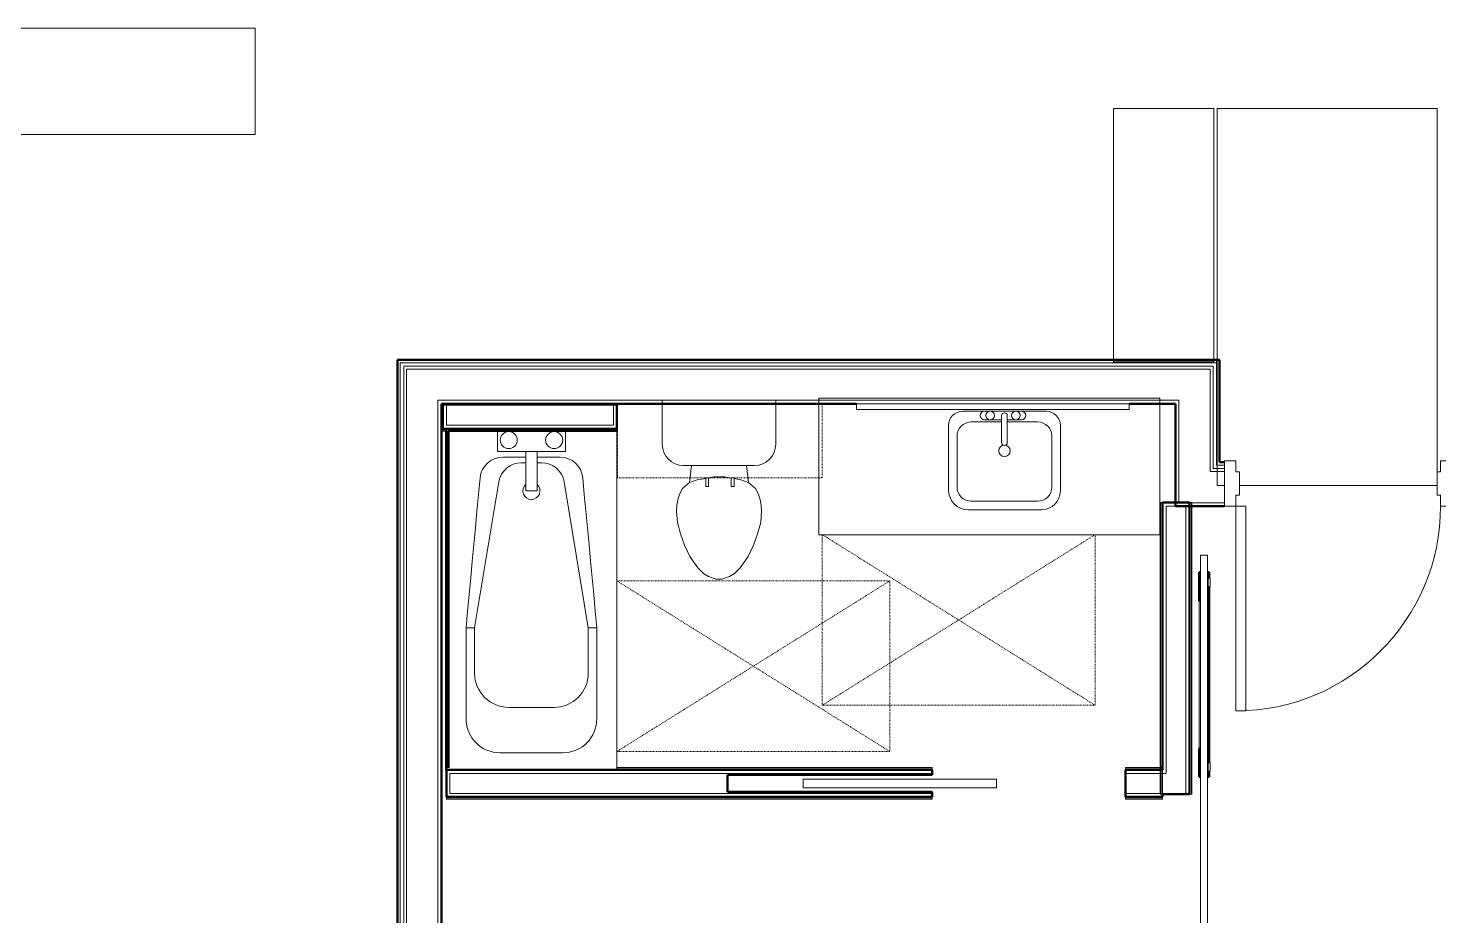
# Model space of a CAD drawing. Header units: inches. Extents: x -4235 to -464, y 9767 to 12344.
# Drawn here: x -3475.2 to -3227.1, y 11550.6 to 11706.7 of the extents above; entities that cross this region are included whole.
import ezdxf

# ---------------------------------------------------------------- set-up
doc = ezdxf.new("R2010")
doc.units = ezdxf.units.IN
doc.header["$MEASUREMENT"] = 0
doc.linetypes.add('Dash', pattern=[0.25, 0.125, -0.125])
for name, color, linetype, lineweight in [('0-1', 7, 'Continuous', 5), ('0-2', 254, 'Continuous', 9), ('0-3', 7, 'Continuous', 9), ('A-DOOR-1', 7, 'Continuous', 9), ('A-DOOR-2', 130, 'Continuous', 20), ('A-DOOR-3', 250, 'Continuous', 50), ('A-DOOR-FRAM-1', 130, 'Continuous', 20), ('A-FLOR-1', 10, 'Continuous', 9), ('A-FLOR-2', 254, 'Continuous', 9), ('A-FLOR-3', 7, 'Continuous', 9), ('A-GENM-HDLN-1', 7, 'Dash', 9), ('A-WALL-1', 250, 'Continuous', 50), ('A-WALL-2', 50, 'Continuous', 13), ('A-WALL-3', 10, 'Continuous', 9), ('A-WALL-4', 254, 'Continuous', 9), ('A-WALL-5', 7, 'Continuous', 9), ('I-WALL-1', 250, 'Continuous', 50), ('I-WALL-2', 10, 'Continuous', 9), ('I-WALL-3', 254, 'Continuous', 9), ('P-SANR-FIXT-1', 7, 'Continuous', 9), ('P-SANR-FIXT-2', 10, 'Continuous', 9), ('P-SANR-FIXT-3', 254, 'Continuous', 9), ('Q-CASE-1', 10, 'Continuous', 9), ('Q-CASE-2', 254, 'Continuous', 9), ('Q-CASE-3', 7, 'Continuous', 9), ('Q-CASE-4', 7, 'Dash', 9)]:
    doc.layers.add(name, color=color, linetype=linetype, lineweight=lineweight)

# ---------------------------------------------------------------- blocks, each defined once
blk = doc.blocks.new('Basic Wall _ INT - W4BØF - _5_8 GYP - 2X4 WOOD_BATT_ - 5_8 GYP_ - ___-3184036-BACKGROUND - 2ND FLOOR')
at = {"layer": 'A-WALL-3'}
for p, q in [((-3270.92, 11623.26), (-3270.95, 11623.26)), ((-3270.95, 11623.24), (-3270.95, 11622.61)), ((-3270.75, 11623.26), (-3270.81, 11623.26)), ((-3270.6, 11623.26), (-3270.74, 11623.26)), ((-3270.54, 11623.26), (-3270.6, 11623.26)), ((-3270.6, 11622.61), (-3270.6, 11623.24)), ((-3270.95, 11532.89), (-3270.92, 11532.89)), ((-3270.83, 11532.89), (-3270.88, 11532.89)), ((-3270.82, 11532.89), (-3270.83, 11532.89)), ((-3270.75, 11532.89), (-3270.82, 11532.89)), ((-3270.81, 11532.89), (-3270.75, 11532.89)), ((-3270.65, 11532.89), (-3270.75, 11532.89)), ((-3270.74, 11532.89), (-3270.6, 11532.89)), ((-3270.54, 11532.89), (-3270.65, 11532.89)), ((-3270.6, 11533.18), (-3270.6, 11533.27)), ((-3270.6, 11533.09), (-3270.6, 11533.16)), ((-3270.6, 11533.03), (-3270.6, 11533.07)), ((-3270.6, 11532.89), (-3270.54, 11532.89))]:
    blk.add_line(p, q, dxfattribs=at)
at = {"layer": 'A-WALL-4'}
for p, q in [((-3270.95, 11623.26), (-3270.91, 11623.26)), ((-3270.95, 11622.61), (-3270.95, 11571.99)), ((-3270.91, 11623.26), (-3270.82, 11623.26)), ((-3270.82, 11623.26), (-3270.54, 11623.26)), ((-3270.82, 11622.61), (-3270.82, 11623.24)), ((-3270.6, 11571.99), (-3270.6, 11622.61)), ((-3270.54, 11622.61), (-3270.54, 11623.24)), ((-3270.95, 11571.99), (-3270.92, 11571.99)), ((-3270.81, 11571.99), (-3270.75, 11571.99)), ((-3270.74, 11571.99), (-3270.6, 11571.99)), ((-3270.6, 11571.99), (-3270.54, 11571.99)), ((-3270.92, 11535.99), (-3270.95, 11535.99)), ((-3270.95, 11535.99), (-3270.95, 11532.89)), ((-3270.75, 11535.99), (-3270.81, 11535.99)), ((-3270.6, 11535.99), (-3270.74, 11535.99)), ((-3270.54, 11535.99), (-3270.6, 11535.99)), ((-3270.6, 11533.3), (-3270.6, 11535.99)), ((-3270.91, 11532.89), (-3270.95, 11532.89)), ((-3270.88, 11532.89), (-3270.91, 11532.89)), ((-3270.54, 11533.18), (-3270.54, 11533.27)), ((-3270.54, 11533.09), (-3270.54, 11533.16)), ((-3270.54, 11533.03), (-3270.54, 11533.07))]:
    blk.add_line(p, q, dxfattribs=at)
at = {"layer": 'A-WALL-5'}
for p, q in [((-3270.82, 11571.99), (-3270.82, 11622.61)), ((-3270.54, 11571.99), (-3270.54, 11622.61)), ((-3270.91, 11571.99), (-3270.95, 11571.99)), ((-3270.82, 11571.99), (-3270.91, 11571.99)), ((-3270.54, 11571.99), (-3270.82, 11571.99)), ((-3270.95, 11535.99), (-3270.91, 11535.99)), ((-3270.91, 11535.99), (-3270.82, 11535.99)), ((-3270.82, 11532.89), (-3270.82, 11535.99)), ((-3270.82, 11535.99), (-3270.54, 11535.99)), ((-3270.54, 11533.3), (-3270.54, 11535.99))]:
    blk.add_line(p, q, dxfattribs=at)
blk = doc.blocks.new('Basic Wall _ INT - W4BØF - _5_8 GYP - 2X4 WOOD_BATT_ - 5_8 GYP_ - ___-3184035-BACKGROUND - 2ND FLOOR')
at = {"layer": 'A-WALL-3'}
for p, q in [((-3276.05, 11576.54), (-3276.05, 11576.65)), ((-3276.05, 11576.45), (-3276.05, 11576.53)), ((-3276.05, 11576.39), (-3276.05, 11576.44)), ((-3276.05, 11575.65), (-3276.05, 11576.24)), ((-3276.05, 11571.99), (-3276.05, 11575.61)), ((-3275.7, 11576.24), (-3275.7, 11571.99)), ((-3276.11, 11571.99), (-3276.05, 11571.99)), ((-3276.05, 11571.99), (-3275.9, 11571.99)), ((-3275.9, 11571.99), (-3275.84, 11571.99)), ((-3275.72, 11571.99), (-3275.7, 11571.99)), ((-3275.82, 11532.89), (-3276.11, 11532.89)), ((-3276.11, 11532.89), (-3276.05, 11532.89)), ((-3276.05, 11533.18), (-3276.05, 11533.29)), ((-3276.05, 11533.09), (-3276.05, 11533.17)), ((-3276.05, 11533.03), (-3276.05, 11533.08)), ((-3276.05, 11532.89), (-3275.9, 11532.89)), ((-3275.9, 11532.89), (-3275.84, 11532.89)), ((-3275.81, 11532.89), (-3275.82, 11532.89)), ((-3275.8, 11532.89), (-3275.81, 11532.89)), ((-3275.76, 11532.89), (-3275.8, 11532.89)), ((-3275.72, 11532.89), (-3275.7, 11532.89))]:
    blk.add_line(p, q, dxfattribs=at)
at = {"layer": 'A-WALL-4'}
for p, q in [((-3276.05, 11623.26), (-3276.11, 11623.26)), ((-3275.9, 11623.26), (-3276.05, 11623.26)), ((-3276.05, 11576.65), (-3276.05, 11623.26)), ((-3275.84, 11623.26), (-3275.9, 11623.26)), ((-3275.7, 11623.26), (-3275.72, 11623.26)), ((-3275.7, 11623.26), (-3275.7, 11576.24)), ((-3276.11, 11576.54), (-3276.11, 11576.65)), ((-3276.11, 11576.45), (-3276.11, 11576.53)), ((-3276.11, 11576.39), (-3276.11, 11576.44)), ((-3276.11, 11575.65), (-3276.11, 11576.24)), ((-3276.11, 11572), (-3276.11, 11575.61)), ((-3275.82, 11576.24), (-3275.82, 11575.63)), ((-3275.82, 11575.61), (-3275.82, 11575.56)), ((-3275.82, 11575.55), (-3275.82, 11571.99)), ((-3275.82, 11571.99), (-3276.11, 11571.99)), ((-3275.74, 11571.99), (-3275.82, 11571.99)), ((-3275.7, 11571.99), (-3275.74, 11571.99)), ((-3276.05, 11535.99), (-3276.11, 11535.99)), ((-3275.9, 11535.99), (-3276.05, 11535.99)), ((-3276.05, 11533.3), (-3276.05, 11535.99)), ((-3275.84, 11535.99), (-3275.9, 11535.99)), ((-3275.7, 11535.99), (-3275.72, 11535.99)), ((-3275.7, 11535.99), (-3275.7, 11532.89)), ((-3276.11, 11533.18), (-3276.11, 11533.29)), ((-3276.11, 11533.09), (-3276.11, 11533.17)), ((-3276.11, 11533.03), (-3276.11, 11533.08)), ((-3275.74, 11532.89), (-3275.76, 11532.89)), ((-3275.7, 11532.89), (-3275.74, 11532.89))]:
    blk.add_line(p, q, dxfattribs=at)
at = {"layer": 'A-WALL-5'}
for p, q in [((-3276.11, 11623.26), (-3275.82, 11623.26)), ((-3276.11, 11576.65), (-3276.11, 11623.26)), ((-3275.82, 11623.26), (-3275.82, 11576.24)), ((-3275.82, 11623.26), (-3275.74, 11623.26)), ((-3275.74, 11623.26), (-3275.7, 11623.26)), ((-3276.11, 11535.99), (-3275.82, 11535.99)), ((-3276.11, 11533.3), (-3276.11, 11535.99)), ((-3275.82, 11535.99), (-3275.82, 11532.89)), ((-3275.82, 11535.99), (-3275.74, 11535.99)), ((-3275.74, 11535.99), (-3275.7, 11535.99))]:
    blk.add_line(p, q, dxfattribs=at)
blk = doc.blocks.new('Basic Wall _ INT - W4BØF - _5_8 GYP - 2X4 WOOD_BATT_ - 5_8 GYP_ - ___-3184037-BACKGROUND - 2ND FLOOR')
at = {"layer": 'A-WALL-4'}
for p, q in [((-3401.67, 11571.49), (-3401.67, 11571.47)), ((-3316.22, 11571.49), (-3401.67, 11571.49)), ((-3316.22, 11571.47), (-3316.22, 11571.49)), ((-3282.22, 11571.49), (-3282.22, 11571.47)), ((-3275.7, 11571.49), (-3282.22, 11571.49)), ((-3275.7, 11571.47), (-3275.7, 11571.49)), ((-3401.67, 11571.35), (-3401.67, 11571.29)), ((-3401.67, 11571.28), (-3401.67, 11571.14)), ((-3401.67, 11571.14), (-3401.67, 11571.08)), ((-3401.67, 11571.14), (-3316.22, 11571.14)), ((-3316.22, 11571.29), (-3316.22, 11571.35)), ((-3316.22, 11571.14), (-3316.22, 11571.28)), ((-3316.22, 11571.08), (-3316.22, 11571.14)), ((-3282.22, 11571.35), (-3282.22, 11571.29)), ((-3282.22, 11571.28), (-3282.22, 11571.14)), ((-3282.22, 11571.14), (-3282.22, 11571.08)), ((-3282.22, 11571.14), (-3275.7, 11571.14)), ((-3275.7, 11571.29), (-3275.7, 11571.35)), ((-3275.7, 11571.14), (-3275.7, 11571.28)), ((-3275.7, 11571.08), (-3275.7, 11571.14))]:
    blk.add_line(p, q, dxfattribs=at)
at = {"layer": 'A-WALL-5'}
for p, q in [((-3401.67, 11571.45), (-3401.67, 11571.49)), ((-3316.22, 11571.49), (-3316.22, 11571.45)), ((-3282.22, 11571.45), (-3282.22, 11571.49)), ((-3275.7, 11571.49), (-3275.7, 11571.45)), ((-3401.67, 11571.36), (-3401.67, 11571.45)), ((-3401.67, 11571.36), (-3316.22, 11571.36)), ((-3401.67, 11571.08), (-3401.67, 11571.36)), ((-3401.67, 11571.08), (-3316.22, 11571.08)), ((-3316.22, 11571.45), (-3316.22, 11571.36)), ((-3316.22, 11571.36), (-3316.22, 11571.08)), ((-3282.22, 11571.36), (-3282.22, 11571.45)), ((-3282.22, 11571.36), (-3275.7, 11571.36)), ((-3282.22, 11571.08), (-3282.22, 11571.36)), ((-3282.22, 11571.08), (-3275.7, 11571.08)), ((-3275.7, 11571.45), (-3275.7, 11571.36)), ((-3275.7, 11571.36), (-3275.7, 11571.08))]:
    blk.add_line(p, q, dxfattribs=at)
blk = doc.blocks.new('Basic Wall _ INT - W4BØF - _5_8 GYP - 2X4 WOOD_BATT_ - 5_8 GYP_ - ___-3184038-BACKGROUND - 2ND FLOOR')
at = {"layer": 'A-WALL-3'}
for p, q in [((-3276.07, 11576.59), (-3275.99, 11576.59)), ((-3275.98, 11576.59), (-3275.9, 11576.59)), ((-3275.9, 11576.59), (-3275.84, 11576.59)), ((-3275.7, 11576.59), (-3275.7, 11576.65)), ((-3275.7, 11576.65), (-3275.7, 11576.53)), ((-3275.7, 11576.45), (-3275.7, 11576.59)), ((-3275.7, 11576.53), (-3275.7, 11576.44)), ((-3275.7, 11576.38), (-3275.7, 11576.44)), ((-3275.7, 11576.44), (-3275.7, 11576.36)), ((-3275.7, 11576.36), (-3275.7, 11576.3)), ((-3275.7, 11576.36), (-3275.7, 11576.36)), ((-3275.7, 11576.24), (-3275.7, 11576.26))]:
    blk.add_line(p, q, dxfattribs=at)
at = {"layer": 'A-WALL-4'}
for p, q in [((-3371.71, 11576.59), (-3316.22, 11576.59)), ((-3316.22, 11576.59), (-3316.22, 11576.65)), ((-3316.22, 11576.45), (-3316.22, 11576.59)), ((-3316.22, 11576.38), (-3316.22, 11576.44)), ((-3282.22, 11576.65), (-3282.22, 11576.59)), ((-3282.22, 11576.59), (-3282.22, 11576.45)), ((-3282.22, 11576.59), (-3276.11, 11576.59)), ((-3282.22, 11576.44), (-3282.22, 11576.38)), ((-3276.07, 11576.65), (-3275.99, 11576.65)), ((-3275.98, 11576.65), (-3275.9, 11576.65)), ((-3275.9, 11576.65), (-3275.84, 11576.65)), ((-3316.22, 11576.24), (-3371.71, 11576.24)), ((-3316.22, 11576.24), (-3316.22, 11576.26)), ((-3282.22, 11576.26), (-3282.22, 11576.24)), ((-3275.7, 11576.24), (-3282.22, 11576.24)), ((-3275.7, 11576.3), (-3275.7, 11576.28)), ((-3275.7, 11576.28), (-3275.7, 11576.24))]:
    blk.add_line(p, q, dxfattribs=at)
at = {"layer": 'A-WALL-5'}
for p, q in [((-3371.71, 11576.65), (-3316.22, 11576.65)), ((-3316.22, 11576.65), (-3316.22, 11576.36)), ((-3282.22, 11576.36), (-3282.22, 11576.65)), ((-3282.22, 11576.65), (-3276.11, 11576.65)), ((-3316.22, 11576.36), (-3371.71, 11576.36)), ((-3316.22, 11576.36), (-3316.22, 11576.28)), ((-3316.22, 11576.28), (-3316.22, 11576.24)), ((-3275.7, 11576.36), (-3282.22, 11576.36)), ((-3282.22, 11576.28), (-3282.22, 11576.36)), ((-3282.22, 11576.24), (-3282.22, 11576.28))]:
    blk.add_line(p, q, dxfattribs=at)
blk = doc.blocks.new('POCKET - FLUSH - 2-10 x 6-8-2882529-BACKGROUND - 2ND FLOOR')
at = {"layer": 'A-DOOR-2'}
for p, q in [((-39.67, 0.75), (-39.67, -0.75)), ((-5.67, 0.75), (-39.67, 0.75)), ((-5.67, -0.75), (-5.67, 0.75)), ((-39.67, -0.75), (-5.67, -0.75))]:
    blk.add_line(p, q, dxfattribs=at)
blk = doc.blocks.new('BARN - FLUSH - 3-0 x 7-0 BARN DOOR-2961665-BACKGROUND - 2ND FLOOR')
at = {"layer": 'A-DOOR-1'}
for p, q in [((21, 5.57), (-60, 5.57)), ((-60, 4.95), (-60, 5.57)), ((-56, 6), (-54.5, 6)), ((-56, 6), (-56, 5.67)), ((-56, 5.67), (-54.5, 5.67)), ((-54.5, 5.67), (-54.5, 6)), ((-23.5, 6), (-22, 6)), ((-23.5, 5.67), (-23.5, 6)), ((-23.5, 5.67), (-22, 5.67)), ((-22, 6), (-22, 5.67)), ((21, 5.57), (21, 4.95)), ((-60, 4.32), (-60, 4.95)), ((-60, 4.32), (21, 4.32)), ((-52, 4.07), (-26, 4.07)), ((21, 4.95), (21, 4.32))]:
    blk.add_line(p, q, dxfattribs=at)
at = {"layer": 'A-DOOR-3'}
for p, q in [((-57, 5.82), (-56, 5.82)), ((-57, 5.57), (-57, 5.82)), ((-54.5, 5.82), (-23.5, 5.82)), ((-22, 5.82), (-21, 5.82)), ((-21, 5.82), (-21, 5.57)), ((-57, 4.07), (-57, 4.32)), ((-52, 4.07), (-57, 4.07)), ((-52, 4.33), (-52, 4.07)), ((-26, 4.07), (-26, 4.32)), ((-21, 4.07), (-26, 4.07)), ((-21, 4.32), (-21, 4.07))]:
    blk.add_line(p, q, dxfattribs=at)
blk = doc.blocks.new('M_Sink Vanity-Square - 500 x 440mm-V51-BACKGROUND - 2ND FLOOR')
at = {"layer": 'P-SANR-FIXT-1'}
for p, q in [((7.96, 7.09), (-6.72, 7.09)), ((0.12, 5.22), (-5.22, 5.22)), ((3.62, 7.09), (-2.88, 7.09)), ((-2.88, 5.59), (0.12, 5.59)), ((0.12, 6.33), (0.12, 1.59)), ((1.12, 6.33), (1.12, 1.59)), ((1.12, 5.59), (3.62, 5.59)), ((6.46, 5.22), (1.12, 5.22)), ((-9.22, 4.59), (-9.22, -6.73)), ((-7.72, 2.72), (-7.72, -6.23)), ((8.96, -6.23), (8.96, 2.72)), ((10.46, -6.91), (10.46, 4.59)), ((-5.22, -8.73), (6.46, -8.73)), ((-5.72, -10.23), (7.14, -10.23))]:
    blk.add_line(p, q, dxfattribs=at)
for centre, radius, start, end in [((-6.72, 4.59), 2.5, 90, 180), ((-5.22, 2.72), 2.5, 90, 180), ((-2.88, 6.34), 0.75, 90, 270), ((-1.88, 6.34), 0.75, 360, 180), ((-1.88, 6.34), 0.75, 180, 0), ((0.62, 6.33), 0.5, 360, 180), ((2.62, 6.34), 0.75, 360, 180), ((2.62, 6.34), 0.75, 180, 360), ((3.62, 6.34), 0.75, 270, 90), ((6.46, 2.72), 2.5, 0, 90), ((7.96, 4.59), 2.5, 360, 90), ((0.62, 0.13), 1, 360, 180), ((0.62, 0.13), 1, 180, 0), ((0.62, 1.59), 0.5, 180, 0), ((-5.72, -6.73), 3.5, 180, 270), ((-5.22, -6.23), 2.5, 180, 270), ((6.46, -6.23), 2.5, 270, 0), ((7.14, -6.91), 3.32, 270, 0)]:
    blk.add_arc(centre, radius, start, end, dxfattribs=at)
blk = doc.blocks.new('Toilet-Domestic-3D - Toilet-Domestic-3D-V141-BACKGROUND - 2ND FLOOR')
at = {"layer": 'P-SANR-FIXT-1'}
for p, q in [((-5.13, 8), (-3.74, 10)), ((-3.74, 10), (-2.74, 11)), ((-2.74, 11), (-1.87, 11.5)), ((-1.87, 11.5), (-0.5, 12)), ((-0.5, 12), (0.5, 12)), ((0.5, 12), (1.87, 11.5)), ((1.87, 11.5), (2.74, 11)), ((2.74, 11), (3.74, 10)), ((3.74, 10), (5.13, 8)), ((-6.06, 6), (-5.13, 8)), ((5.13, 8), (6.06, 6)), ((-6.79, 4), (-6.06, 6)), ((6.06, 6), (6.79, 4)), ((-7.33, 1.99), (-6.79, 4)), ((6.79, 4), (7.33, 1.99)), ((-7.5, 0), (-7.33, 1.99)), ((7.33, 1.99), (7.5, 0)), ((-7.41, -1), (-7.5, 0)), ((-7.24, -2), (-7.41, -1)), ((-6.97, -3), (-7.24, -2)), ((7.24, -2), (6.97, -3)), ((7.41, -1), (7.24, -2)), ((7.5, 0), (7.41, -1)), ((-6.4, -4), (-6.97, -3)), ((-5.21, -5), (-6.4, -4)), ((6.4, -4), (5.21, -5)), ((6.97, -3), (6.4, -4)), ((-3.84, -5.5), (-5.21, -5)), ((-4.86, -8.02), (-5.21, -5)), ((-2.65, -5.71), (-3.84, -5.5)), ((-1, -6), (-2.16, -5.8)), ((1, -6), (-1, -6)), ((1.85, -5.85), (1, -6)), ((3.84, -5.5), (2.34, -5.76)), ((5.21, -5), (3.84, -5.5)), ((4.86, -8.02), (5.21, -5)), ((6.25, -8.02), (-6.25, -8.02)), ((-9.98, -11.75), (-9.98, -18.85)), ((9.98, -18.85), (9.98, -11.75))]:
    blk.add_line(p, q, dxfattribs=at)
for centre, start, end in [((-6.25, -11.75), 90, 180), ((6.25, -11.75), 0, 90)]:
    blk.add_arc(centre, 3.73, start, end, dxfattribs=at)
at = {"layer": 'P-SANR-FIXT-2'}
blk.add_line((-9.98, -19.48), (9.98, -19.48), dxfattribs=at)
at = {"layer": 'P-SANR-FIXT-3'}
for p, q in [((-9.98, -18.85), (-9.98, -19.48)), ((9.98, -19.48), (9.98, -18.85))]:
    blk.add_line(p, q, dxfattribs=at)
blk = doc.blocks.new('Bath Vanity - Bath Vanity 60_-V142-BACKGROUND - 2ND FLOOR')
at = {"layer": 'Q-CASE-2'}
for p, q in [((30.74, 0), (-29.26, 0)), ((-29.26, 0), (-29.26, -1)), ((30.74, -1), (30.74, 0))]:
    blk.add_line(p, q, dxfattribs=at)
at = {"layer": 'Q-CASE-3'}
for p, q in [((-29.26, -1), (-29.26, -24)), ((30.74, -24), (30.74, -1)), ((-29.26, -24), (30.74, -24))]:
    blk.add_line(p, q, dxfattribs=at)
blk = doc.blocks.new('Bath Tub - Maestro - 60_x30_-V186-BACKGROUND - 2ND FLOOR')
at = {"layer": 'P-SANR-FIXT-1'}
for p, q in [((59.62, 0), (0.37, 0)), ((35, -3.5), (51, -3.5)), ((35, -5), (35, -3.5)), ((35, -5), (9.35, -9.26)), ((43, -5), (35, -5)), ((4, -9), (0.37, -9)), ((4, -14), (4, -9)), ((57, -9.5), (57, -20.5)), ((5, -14), (5, -9.96)), ((49, -19), (49, -11)), ((4, -16), (4, -14)), ((4, -14), (10.94, -14)), ((6, -13.2), (6, -14)), ((10.94, -16), (10.94, -14)), ((4, -21), (4, -16)), ((10.94, -16), (4, -16)), ((5, -20.04), (5, -16)), ((6, -16), (6, -16.8)), ((0.37, -21), (4, -21)), ((9.35, -20.74), (35, -25)), ((35, -25), (35, -26.5)), ((35, -25), (43, -25)), ((51, -26.5), (35, -26.5))]:
    blk.add_line(p, q, dxfattribs=at)
at = {"layer": 'P-SANR-FIXT-1', "flags": 128}
for points in [[(8.63, -5.97), (11.56, -5.7), (14.49, -5.42), (17.42, -5.15), (20.35, -4.87), (23.28, -4.6), (26.21, -4.32), (29.14, -4.05), (32.07, -3.77), (35, -3.5)], [(35, -26.5), (32.07, -26.23), (29.14, -25.95), (26.21, -25.68), (23.28, -25.4), (20.35, -25.13), (17.42, -24.85), (14.49, -24.58), (11.56, -24.3), (8.63, -24.03)]]:
    blk.add_lwpolyline(points, dxfattribs=at)
at = {"layer": 'P-SANR-FIXT-1'}
for centre, radius, start, end in [((51, -9.5), 6, 0, 90), ((9, -9.96), 4, 95.3558, 180), ((43, -11), 6, 360, 90), ((2, -11), 1.5, 0, 180), ((10, -13.2), 4, 99.4223, 180), ((2, -11), 1.5, 180, 360), ((10.94, -15), 1.5, 0, 137.9289), ((10, -16.8), 4, 180, 260.5777), ((10.94, -15), 1.5, 222.0711, 360), ((2, -19), 1.5, 0, 180), ((2, -19), 1.5, 180, 360), ((43, -19), 6, 270, 0), ((9, -20.04), 4, 180, 264.6442), ((51, -20.5), 6, 270, 0)]:
    blk.add_arc(centre, radius, start, end, dxfattribs=at)
at = {"layer": 'P-SANR-FIXT-2'}
for p, q in [((0, 0), (0, -9)), ((60, -29.97), (60, 0)), ((0, -9), (0, -21)), ((0, -9), (0, -21)), ((0, -21), (0, -30))]:
    blk.add_line(p, q, dxfattribs=at)
at = {"layer": 'P-SANR-FIXT-3'}
for p, q in [((0.37, 0), (0, 0)), ((60, 0), (59.62, 0)), ((0.37, -9), (0, -9)), ((0, -21), (0.37, -21)), ((0, -30), (60, -30))]:
    blk.add_line(p, q, dxfattribs=at)
blk = doc.blocks.new('ADA Clearances - 30_x48_-1721104-BACKGROUND - 2ND FLOOR')
at = {"layer": 'A-GENM-HDLN-1'}
for p, q in [((15, 24), (-15, -24)), ((-15, 24), (15, -24)), ((-15, -24), (-15, 24)), ((-15, 24), (15, 24)), ((15, 24), (15, -24)), ((15, -24), (-15, -24))]:
    blk.add_line(p, q, dxfattribs=at)
blk = doc.blocks.new('ADA Clearances - 30_x48_-V133-BACKGROUND - 2ND FLOOR')
at = {"layer": 'A-GENM-HDLN-1'}
for p, q in [((15, 24), (-15, -24)), ((-15, 24), (15, -24)), ((-15, 24), (15, 24)), ((15, 24), (15, -24)), ((15, -24), (-15, -24))]:
    blk.add_line(p, q, dxfattribs=at)
blk = doc.blocks.new('BATHROOM MIRROR - BATHROOM MIRROR 48_-3124766-BACKGROUND - 2ND FLOOR')
at = {"layer": 'Q-CASE-1'}
blk.add_line((21.74, 24), (-20.26, 24), dxfattribs=at)
at = {"layer": 'Q-CASE-3'}
for p, q in [((24.74, 24), (-23.26, 24)), ((-23.26, 23), (-23.26, 24)), ((-23.26, 23), (24.74, 23)), ((24.74, 24), (24.74, 23))]:
    blk.add_line(p, q, dxfattribs=at)
blk = doc.blocks.new('300 Series Wall Hung Cabinet_326 - 36_-2909952-BACKGROUND - 2ND FLOOR')
at = {"layer": 'Q-CASE-3'}
for p, q in [((-2.5, -13.19), (-2.01, -13.19)), ((-2.5, -13.19), (-2.5, -14.69)), ((-2.5, -14.69), (-2.01, -14.69)), ((-2.01, -14.69), (-2.01, -13.19)), ((2, -13.19), (2.49, -13.19)), ((2, -13.19), (2, -14.69)), ((2, -14.69), (2.49, -14.69)), ((2.49, -14.69), (2.49, -13.19))]:
    blk.add_line(p, q, dxfattribs=at)
at = {"layer": 'Q-CASE-4'}
for p, q in [((18, -0.19), (-18, -0.19)), ((-18, -0.19), (-18, -13.19)), ((18, -13.19), (18, -0.19)), ((-18, -13.19), (18, -13.19))]:
    blk.add_line(p, q, dxfattribs=at)
blk = doc.blocks.new('Basic Wall _ INT - W4FØF - INT - _5_8 GYP - 2X4 WOOD_BATT__ - ___-3184086-BACKGROUND - 2ND FLOOR')
at = {"layer": 'A-WALL-4'}
for p, q in [((-3402.3, 11636.24), (-3402.3, 11636.22)), ((-3401.71, 11636.24), (-3402.3, 11636.24)), ((-3402.3, 11636.1), (-3402.3, 11636.04)), ((-3402.3, 11636.03), (-3402.3, 11635.89)), ((-3371.67, 11636.22), (-3371.67, 11636.24)), ((-3371.67, 11636.04), (-3371.67, 11636.1)), ((-3371.67, 11635.89), (-3371.67, 11636.03)), ((-3402.3, 11635.89), (-3402.3, 11635.83)), ((-3402.3, 11635.89), (-3401.71, 11635.89)), ((-3371.67, 11635.83), (-3371.67, 11635.89))]:
    blk.add_line(p, q, dxfattribs=at)
at = {"layer": 'A-WALL-5'}
for p, q in [((-3402.3, 11636.2), (-3402.3, 11636.24)), ((-3402.3, 11636.11), (-3402.3, 11636.2)), ((-3402.3, 11636.11), (-3401.71, 11636.11)), ((-3402.3, 11635.83), (-3402.3, 11636.11)), ((-3371.67, 11636.24), (-3371.67, 11636.2)), ((-3371.67, 11636.2), (-3371.67, 11636.11)), ((-3371.67, 11636.11), (-3371.67, 11635.83)), ((-3402.3, 11635.83), (-3401.71, 11635.83))]:
    blk.add_line(p, q, dxfattribs=at)
blk = doc.blocks.new('CTR - 1st Phase - Unit Layouts_rvt-1-BACKGROUND - 2ND FLOOR')
at = {"layer": 'A-WALL-1'}
for p, q in [((-3371.67, 11640.61), (-3402.3, 11640.61)), ((-3402.3, 11640.61), (-3402.3, 11640.36)), ((-3402.3, 11640.36), (-3402.3, 11636.86)), ((-3371.67, 11640.36), (-3371.67, 11640.61)), ((-3371.67, 11636.86), (-3371.67, 11640.36)), ((-3402.3, 11636.86), (-3402.3, 11636.24)), ((-3402.3, 11636.24), (-3371.67, 11636.24)), ((-3401.33, 11636.24), (-3401.71, 11636.24)), ((-3401.71, 11636.24), (-3401.71, 11576.24)), ((-3371.71, 11636.24), (-3401.33, 11636.24)), ((-3371.71, 11635.86), (-3371.71, 11636.24)), ((-3371.67, 11636.24), (-3371.67, 11636.86)), ((-3401.33, 11576.61), (-3401.33, 11635.86)), ((-3401.33, 11635.86), (-3371.71, 11635.86)), ((-3275.7, 11623.26), (-3275.7, 11576.24)), ((-3275.07, 11623.26), (-3275.7, 11623.26)), ((-3271.57, 11623.26), (-3275.07, 11623.26)), ((-3270.95, 11623.26), (-3271.57, 11623.26)), ((-3270.95, 11571.99), (-3270.95, 11623.26)), ((-3401.71, 11576.24), (-3401.33, 11576.24)), ((-3316.22, 11576.24), (-3401.67, 11576.24)), ((-3401.67, 11576.24), (-3401.67, 11575.61)), ((-3401.67, 11575.61), (-3401.67, 11572.11)), ((-3352.22, 11572.36), (-3352.22, 11575.36)), ((-3352.22, 11575.36), (-3316.22, 11575.36)), ((-3316.22, 11575.36), (-3316.22, 11576.24)), ((-3275.7, 11576.24), (-3282.22, 11576.24)), ((-3282.22, 11576.24), (-3282.22, 11571.49)), ((-3401.67, 11572.11), (-3401.67, 11571.49)), ((-3401.67, 11571.49), (-3316.22, 11571.49)), ((-3316.22, 11572.36), (-3352.22, 11572.36)), ((-3316.22, 11571.49), (-3316.22, 11572.36)), ((-3282.22, 11571.49), (-3275.7, 11571.49)), ((-3275.7, 11571.99), (-3270.95, 11571.99)), ((-3275.7, 11571.49), (-3275.7, 11571.99))]:
    blk.add_line(p, q, dxfattribs=at)
at = {"layer": 'A-WALL-2'}
for p, q in [((-3402.3, 11640.36), (-3401.67, 11640.36)), ((-3402.3, 11640.36), (-3401.67, 11640.36)), ((-3401.67, 11640.36), (-3372.3, 11640.36)), ((-3401.67, 11640.36), (-3401.67, 11636.86)), ((-3372.3, 11640.36), (-3371.67, 11640.36)), ((-3372.3, 11640.36), (-3371.67, 11640.36)), ((-3372.3, 11636.86), (-3372.3, 11640.36)), ((-3401.67, 11636.86), (-3372.3, 11636.86)), ((-3275.07, 11575.61), (-3275.07, 11622.64)), ((-3271.57, 11622.64), (-3275.07, 11622.64)), ((-3271.57, 11571.99), (-3271.57, 11622.64)), ((-3401.05, 11575.61), (-3316.22, 11575.61)), ((-3401.05, 11575.61), (-3401.05, 11572.11)), ((-3282.22, 11575.61), (-3275.7, 11575.61)), ((-3275.07, 11575.61), (-3275.7, 11575.61)), ((-3401.05, 11572.11), (-3316.22, 11572.11)), ((-3282.22, 11572.11), (-3275.7, 11572.11)), ((-3275.07, 11572.11), (-3275.7, 11572.11)), ((-3275.07, 11571.99), (-3275.07, 11572.11))]:
    blk.add_line(p, q, dxfattribs=at)
at = {"layer": 'A-WALL-3'}
for p, q in [((-3371.67, 11640.61), (-3402.3, 11640.61)), ((-3402.3, 11636.24), (-3401.71, 11636.24)), ((-3401.71, 11636.24), (-3401.33, 11636.24)), ((-3392.71, 11636.24), (-3401.33, 11636.24)), ((-3380.71, 11636.24), (-3392.71, 11636.24)), ((-3371.71, 11636.24), (-3380.71, 11636.24)), ((-3275.7, 11623.26), (-3275.7, 11576.65)), ((-3273.42, 11623.26), (-3272.8, 11623.26)), ((-3272.78, 11623.26), (-3270.95, 11623.26)), ((-3270.95, 11622.61), (-3270.95, 11623.24)), ((-3270.95, 11571.99), (-3270.95, 11622.61)), ((-3275.7, 11576.65), (-3275.7, 11576.38)), ((-3401.33, 11576.24), (-3401.67, 11576.24)), ((-3316.22, 11576.24), (-3371.71, 11576.24)), ((-3276.11, 11576.24), (-3282.22, 11576.24)), ((-3275.99, 11576.24), (-3276.07, 11576.24)), ((-3275.9, 11576.24), (-3275.99, 11576.24)), ((-3275.84, 11576.24), (-3275.9, 11576.24)), ((-3401.67, 11571.49), (-3316.22, 11571.49)), ((-3282.22, 11571.49), (-3275.7, 11571.49))]:
    blk.add_line(p, q, dxfattribs=at)
at = {"layer": 'A-WALL-4'}
for p, q in [((-3402.3, 11636.24), (-3402.3, 11640.61)), ((-3371.67, 11640.61), (-3371.67, 11636.24)), ((-3401.71, 11636.24), (-3401.71, 11576.24)), ((-3371.71, 11636.24), (-3371.71, 11635.86)), ((-3401.33, 11576.61), (-3401.33, 11635.86)), ((-3401.33, 11635.86), (-3392.71, 11635.86)), ((-3380.71, 11635.86), (-3371.71, 11635.86)), ((-3275.7, 11623.26), (-3273.42, 11623.26)), ((-3401.67, 11571.49), (-3401.67, 11576.24)), ((-3316.22, 11575.36), (-3352.22, 11575.36)), ((-3352.22, 11575.36), (-3352.22, 11572.36)), ((-3316.22, 11576.24), (-3316.22, 11575.36)), ((-3282.22, 11571.49), (-3282.22, 11576.24)), ((-3352.22, 11572.36), (-3316.22, 11572.36)), ((-3316.22, 11572.36), (-3316.22, 11571.49)), ((-3270.95, 11571.99), (-3275.7, 11571.99)), ((-3275.7, 11571.99), (-3275.7, 11571.49))]:
    blk.add_line(p, q, dxfattribs=at)
at = {"layer": '0-2'}
for name, p, rotation in [('Toilet-Domestic-3D - Toilet-Domestic-3D-V141-BACKGROUND - 2ND FLOOR', (-3353.71, 11621.76), 180), ('Bath Tub - Maestro - 60_x30_-V186-BACKGROUND - 2ND FLOOR', (-3371.71, 11636.24), 269.9999999997987), ('ADA Clearances - 30_x48_-V133-BACKGROUND - 2ND FLOOR', (-3311.55, 11602.61), 269.999999999935), ('BARN - FLUSH - 3-0 x 7-0 BARN DOOR-2961665-BACKGROUND - 2ND FLOOR', (-3273.32, 11553.99), 269.9999999999983), ('ADA Clearances - 30_x48_-1721104-BACKGROUND - 2ND FLOOR', (-3347.67, 11594.48), 269.9999999999708)]:
    blk.add_blockref(name, p, dxfattribs=dict(at, rotation=rotation))
for name, p in [('Bath Vanity - Bath Vanity 60_-V142-BACKGROUND - 2ND FLOOR', (-3306.91, 11641.61)), ('300 Series Wall Hung Cabinet_326 - 36_-2909952-BACKGROUND - 2ND FLOOR', (-3353.55, 11640.8)), ('BATHROOM MIRROR - BATHROOM MIRROR 48_-3124766-BACKGROUND - 2ND FLOOR', (-3306.29, 11616.61)), ('M_Sink Vanity-Square - 500 x 440mm-V51-BACKGROUND - 2ND FLOOR', (-3304.12, 11632.22)), ('Basic Wall _ INT - W4FØF - INT - _5_8 GYP - 2X4 WOOD_BATT__ - ___-3184086-BACKGROUND - 2ND FLOOR', (0, 0)), ('Basic Wall _ INT - W4BØF - _5_8 GYP - 2X4 WOOD_BATT_ - 5_8 GYP_ - ___-3184035-BACKGROUND - 2ND FLOOR', (0, 0)), ('Basic Wall _ INT - W4BØF - _5_8 GYP - 2X4 WOOD_BATT_ - 5_8 GYP_ - ___-3184036-BACKGROUND - 2ND FLOOR', (0, 0)), ('Basic Wall _ INT - W4BØF - _5_8 GYP - 2X4 WOOD_BATT_ - 5_8 GYP_ - ___-3184038-BACKGROUND - 2ND FLOOR', (0, 0)), ('POCKET - FLUSH - 2-10 x 6-8-2882529-BACKGROUND - 2ND FLOOR', (-3299.22, 11573.86)), ('Basic Wall _ INT - W4BØF - _5_8 GYP - 2X4 WOOD_BATT_ - 5_8 GYP_ - ___-3184037-BACKGROUND - 2ND FLOOR', (0, 0))]:
    blk.add_blockref(name, p, dxfattribs=at)
blk = doc.blocks.new('HOLLOW METAL - UNIT DOOR-2191979-BACKGROUND - 2ND FLOOR')
at = {"layer": 'A-DOOR-1'}
blk.add_arc((18, 4.125), 36, 90, 180, dxfattribs=at)
at = {"layer": 'A-DOOR-2'}
for p, q in [((18, 40.125), (16.25, 40.125)), ((16.25, 40.125), (16.25, 4.125)), ((18, 4.125), (18, 40.125)), ((16.25, 4.125), (18, 4.125))]:
    blk.add_line(p, q, dxfattribs=at)
at = {"layer": 'A-DOOR-FRAM-1'}
for p, q in [((-18, 4.125), (-20, 4.125)), ((-20, 4.125), (-20, -3.875)), ((-18, 2.1875), (-18, 4.125)), ((18, 4.125), (18, 2.1875)), ((20, 4.125), (18, 4.125)), ((20, -3.875), (20, 4.125)), ((-17.375, 2.1875), (-18, 2.1875)), ((-17.375, -1.9375), (-17.375, 2.1875)), ((18, 2.1875), (17.375, 2.1875)), ((17.375, 2.1875), (17.375, -1.9375)), ((-18, -3.875), (-18, -1.9375)), ((-18, -1.9375), (-17.375, -1.9375)), ((17.375, -1.9375), (18, -1.9375)), ((18, -1.9375), (18, -3.875)), ((-20, -3.875), (-18, -3.875)), ((18, -3.875), (20, -3.875))]:
    blk.add_line(p, q, dxfattribs=at)
blk = doc.blocks.new('CTR - 1st Phase - Common Walls_rvt-1-BACKGROUND - 2ND FLOOR')
at = {"layer": 'A-FLOR-1'}
for p, q in [((-3284.29, 11648.32), (-3284.29, 11647.99)), ((-3284.29, 11647.99), (-3266.67, 11647.99)), ((-3266.67, 11647.99), (-3266.67, 11648.36)), ((-3266.05, 11648.36), (-3266.05, 11647.99))]:
    blk.add_line(p, q, dxfattribs=at)
at = {"layer": 'A-FLOR-2'}
for p, q in [((-3284.29, 11648.61), (-3284.29, 11648.36)), ((-3266.67, 11648.36), (-3266.67, 11648.61)), ((-3266.05, 11648.61), (-3266.05, 11648.36)), ((-3266.05, 11647.99), (-3266.05, 11626.24)), ((-3266.05, 11626.24), (-3264.77, 11626.24))]:
    blk.add_line(p, q, dxfattribs=at)
at = {"layer": 'A-FLOR-3'}
for p, q in [((-3435.32, 11706.69), (-3497.3, 11706.69)), ((-3435.32, 11687.99), (-3435.32, 11706.69)), ((-3266.67, 11692.59), (-3284.29, 11692.59)), ((-3284.29, 11692.59), (-3284.29, 11648.61)), ((-3266.67, 11648.61), (-3266.67, 11692.59)), ((-3227.4, 11692.59), (-3266.05, 11692.59)), ((-3266.05, 11692.59), (-3266.05, 11648.61)), ((-3227.4, 11628.68), (-3227.4, 11692.59)), ((-3479.55, 11687.99), (-3435.32, 11687.99)), ((-3262.15, 11626.24), (-3227.4, 11626.24))]:
    blk.add_line(p, q, dxfattribs=at)
at = {"layer": 'A-WALL-2'}
for p, q in [((-3409.8, 11647.86), (-3409.8, 11255.36)), ((-3409.8, 11647.86), (-3409.17, 11647.86)), ((-3409.17, 11647.86), (-3402.55, 11647.86)), ((-3409.17, 11647.24), (-3409.17, 11255.36)), ((-3409.17, 11647.24), (-3408.67, 11647.24)), ((-3408.67, 11647.24), (-3402.55, 11647.24)), ((-3408.67, 11646.74), (-3408.67, 11255.36)), ((-3408.67, 11646.74), (-3403.17, 11646.74)), ((-3403.17, 11646.74), (-3402.55, 11646.74)), ((-3273.42, 11647.86), (-3402.55, 11647.86)), ((-3273.42, 11647.24), (-3402.55, 11647.24)), ((-3273.42, 11646.74), (-3402.55, 11646.74)), ((-3273.42, 11647.86), (-3266.8, 11647.86)), ((-3273.42, 11647.24), (-3267.3, 11647.24)), ((-3273.42, 11646.74), (-3272.8, 11646.74)), ((-3272.8, 11646.74), (-3267.3, 11646.74)), ((-3267.3, 11647.24), (-3266.8, 11647.24)), ((-3267.3, 11628.74), (-3267.3, 11646.74)), ((-3266.8, 11647.86), (-3266.17, 11647.86)), ((-3266.8, 11629.24), (-3266.8, 11647.24)), ((-3266.17, 11648.36), (-3266.17, 11647.86)), ((-3266.17, 11647.86), (-3266.17, 11648.36)), ((-3266.17, 11629.86), (-3266.17, 11647.86)), ((-3403.17, 11641.24), (-3403.17, 11255.36)), ((-3403.17, 11641.24), (-3402.55, 11641.24)), ((-3273.42, 11641.24), (-3402.55, 11641.24)), ((-3273.42, 11641.24), (-3272.8, 11641.24)), ((-3272.8, 11623.24), (-3272.8, 11641.24)), ((-3266.8, 11628.74), (-3267.3, 11628.74)), ((-3266.17, 11629.24), (-3266.8, 11629.24)), ((-3265.67, 11628.74), (-3266.8, 11628.74)), ((-3265.67, 11629.86), (-3266.17, 11629.86)), ((-3265.67, 11629.24), (-3266.17, 11629.24)), ((-3265.67, 11629.86), (-3264.77, 11629.86)), ((-3265.67, 11629.24), (-3264.77, 11629.24)), ((-3265.67, 11628.74), (-3264.77, 11628.74)), ((-3267.3, 11623.24), (-3272.8, 11623.24)), ((-3265.67, 11623.24), (-3267.3, 11623.24)), ((-3265.67, 11623.24), (-3264.77, 11623.24))]:
    blk.add_line(p, q, dxfattribs=at)
at = {"layer": 'I-WALL-1'}
for p, q in [((-3409.8, 11648.36), (-3410.3, 11648.36)), ((-3410.3, 11648.36), (-3410.3, 11255.36)), ((-3402.55, 11648.36), (-3409.8, 11648.36)), ((-3273.42, 11648.36), (-3402.55, 11648.36)), ((-3266.17, 11648.36), (-3273.42, 11648.36)), ((-3265.67, 11648.36), (-3266.17, 11648.36)), ((-3265.67, 11630.36), (-3265.67, 11648.36)), ((-3402.55, 11255.36), (-3402.55, 11640.61)), ((-3402.55, 11640.61), (-3329.55, 11640.61)), ((-3281.55, 11640.61), (-3273.42, 11640.61)), ((-3273.42, 11640.61), (-3273.42, 11622.61)), ((-3264.77, 11630.36), (-3265.67, 11630.36)), ((-3273.42, 11622.61), (-3272.8, 11622.61)), ((-3272.8, 11622.61), (-3265.67, 11622.61)), ((-3265.67, 11622.61), (-3264.77, 11622.61))]:
    blk.add_line(p, q, dxfattribs=at)
at = {"layer": 'I-WALL-2'}
for p, q in [((-3266.67, 11648.36), (-3266.05, 11648.36)), ((-3402.3, 11640.61), (-3371.67, 11640.61)), ((-3273.42, 11623.26), (-3273.42, 11622.64)), ((-3271.58, 11622.61), (-3273.42, 11622.61)), ((-3270.95, 11622.61), (-3271.57, 11622.61)), ((-3270.75, 11622.61), (-3270.8, 11622.61)), ((-3270.66, 11622.61), (-3270.75, 11622.61)), ((-3270.54, 11622.61), (-3270.65, 11622.61))]:
    blk.add_line(p, q, dxfattribs=at)
at = {"layer": 'I-WALL-3'}
for p, q in [((-3410.3, 11648.36), (-3402.55, 11648.36)), ((-3410.3, 11648.36), (-3410.3, 11256.26)), ((-3284.29, 11648.36), (-3402.55, 11648.36)), ((-3402.55, 11256.26), (-3402.55, 11640.61)), ((-3402.55, 11640.61), (-3402.3, 11640.61)), ((-3371.67, 11640.61), (-3363.68, 11640.61)), ((-3343.73, 11640.61), (-3336.17, 11640.61)), ((-3276.17, 11640.61), (-3273.42, 11640.61)), ((-3273.42, 11640.61), (-3273.42, 11623.26)), ((-3265.67, 11622.61), (-3270.54, 11622.61)), ((-3265.67, 11622.61), (-3264.77, 11622.61))]:
    blk.add_line(p, q, dxfattribs=at)
at = {"layer": '0-3', "rotation": 180}
blk.add_blockref('HOLLOW METAL - UNIT DOOR-2191979-BACKGROUND - 2ND FLOOR', (-3244.77, 11626.74), dxfattribs=at)

msp = doc.modelspace()

# ---------------------------------------------------------------- block references
at = {"layer": '0-1'}
for name in ['CTR - 1st Phase - Unit Layouts_rvt-1-BACKGROUND - 2ND FLOOR', 'CTR - 1st Phase - Common Walls_rvt-1-BACKGROUND - 2ND FLOOR']:
    msp.add_blockref(name, (0, 0), dxfattribs=at)

doc.saveas('drawing.dxf')
